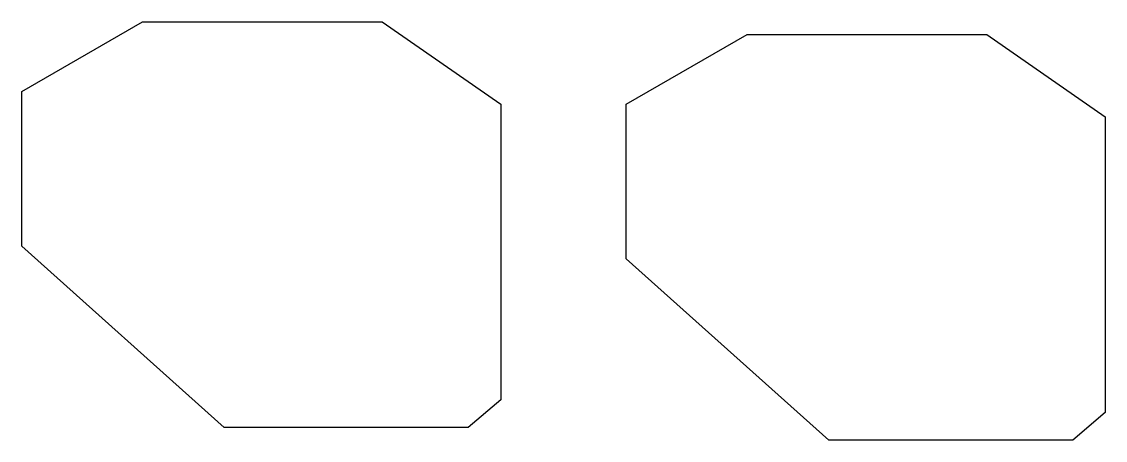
# Model space of a CAD drawing. Header units: millimetres. Extents: x 126 to 249, y 274 to 321.
import ezdxf

# ---------------------------------------------------------------- set-up
doc = ezdxf.new("R2010")
doc.units = ezdxf.units.MM
doc.layers.add('BUMPER_LED_ABDEC', color=7, linetype='Continuous')
doc.layers.add('Default', color=7, linetype='Continuous')

# ---------------------------------------------------------------- blocks, each defined once
blk = doc.blocks.new('SE')
at = {"layer": 'BUMPER_LED_ABDEC', "color": 7, "linetype": 'Continuous'}
for p, q in [((126.21, 312.86), (139.87, 320.75)), ((139.87, 320.75), (166.96, 320.75)), ((166.96, 320.75), (180.36, 311.43)), ((126.21, 295.42), (126.21, 312.86)), ((180.36, 311.43), (180.36, 278.06)), ((149.11, 274.93), (126.21, 295.42)), ((180.36, 278.06), (176.68, 274.93)), ((176.68, 274.93), (149.11, 274.93))]:
    blk.add_line(p, q, dxfattribs=at)
blk = doc.blocks.new('SE1')
at = {"layer": 'BUMPER_LED_ABDEC', "color": 7, "linetype": 'Continuous'}
for p, q in [((194.56, 311.43), (208.21, 319.32)), ((208.21, 319.32), (235.3, 319.32)), ((235.3, 319.32), (248.71, 310)), ((194.56, 293.99), (194.56, 311.43)), ((248.71, 310), (248.71, 276.63)), ((217.46, 273.5), (194.56, 293.99)), ((248.71, 276.63), (245.03, 273.5)), ((245.03, 273.5), (217.46, 273.5))]:
    blk.add_line(p, q, dxfattribs=at)

msp = doc.modelspace()

# ---------------------------------------------------------------- block references
at = {"layer": 'Default'}
for name in ['SE', 'SE1']:
    msp.add_blockref(name, (0, 0), dxfattribs=at)

doc.saveas('drawing.dxf')
